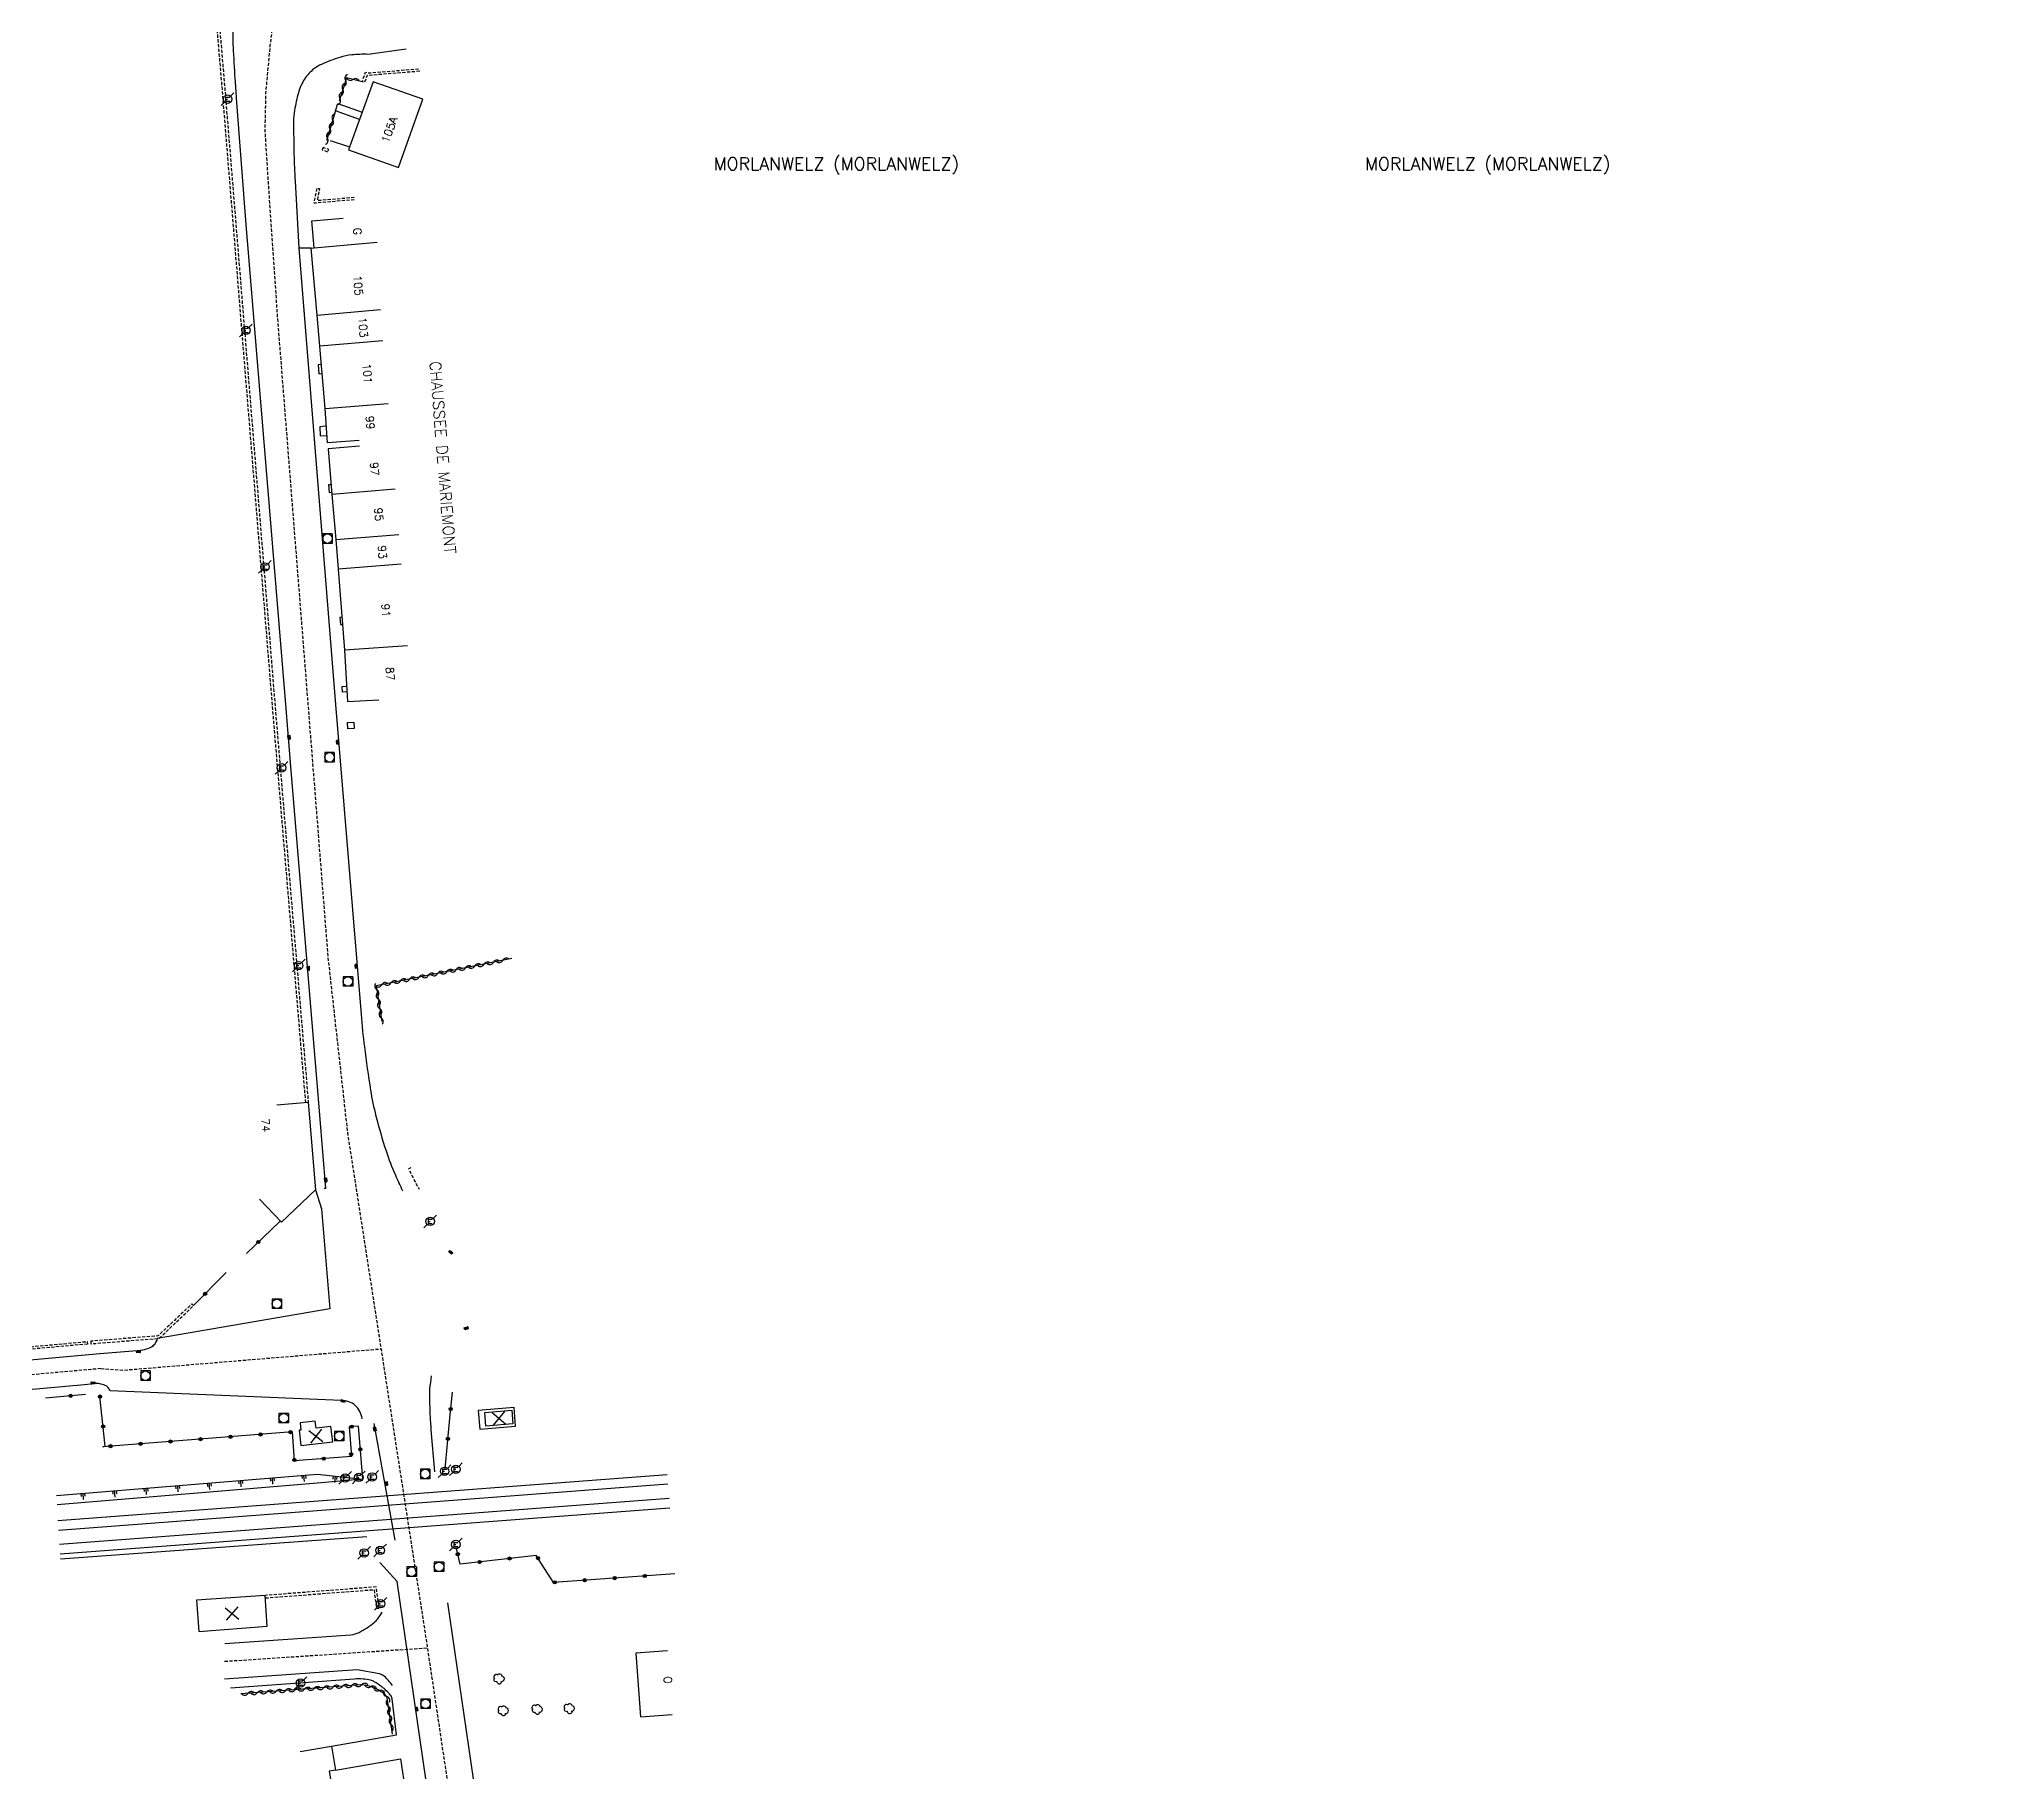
# Model space of a CAD drawing. Header units: millimetres. Extents: x 140000 to 140992, y 128000 to 129000.
# Drawn here: x 140318.3 to 140626.9, y 128000 to 128274.8 of the extents above; entities that cross this region are included whole.
import ezdxf
from ezdxf.enums import TextEntityAlignment as Align

# ---------------------------------------------------------------- set-up
doc = ezdxf.new("R2010")
doc.units = ezdxf.units.MM
doc.linetypes.add('DASHED', pattern=[0.75, 0.5, -0.25])
doc.layers.get('0').update_dxf_attribs({"linetype": 'CONTINUOUS'})
for name, color, linetype in [('W0001', 6, 'DASHED'), ('W0008', 7, 'CONTINUOUS'), ('W0100', 7, 'CONTINUOUS'), ('W0112', 1, 'DASHED'), ('W0211', 2, 'CONTINUOUS'), ('W0300', 7, 'CONTINUOUS'), ('W0310', 3, 'CONTINUOUS'), ('W0322', 7, 'CONTINUOUS'), ('W0400', 7, 'CONTINUOUS'), ('W0420', 7, 'CONTINUOUS'), ('W0471', 7, 'CONTINUOUS'), ('W0700', 7, 'CONTINUOUS'), ('W0980', 7, 'CONTINUOUS'), ('W0989', 7, 'CONTINUOUS'), ('W0991', 7, 'CONTINUOUS'), ('W1102', 7, 'CONTINUOUS')]:
    doc.layers.add(name, color=color, linetype=linetype)
doc.styles.get("Standard").update_dxf_attribs({"font": 'romans.shx', "width": 0.85})

# ---------------------------------------------------------------- blocks, each defined once
blk = doc.blocks.new('T420')
for p, q in [((0.75, 0.75), (-0.75, 0.75)), ((-0.75, 0.75), (-0.75, -0.75)), ((0.75, 0.75), (0.75, -0.75)), ((0.75, -0.75), (-0.75, -0.75))]:
    blk.add_line(p, q)
blk.add_ellipse((0, 0), major_axis=(-0.53, 0.53), ratio=1, start_param=3.926991, end_param=10.210176)
blk = doc.blocks.new('T471')
for p, q in [((-0.333334, 0.333334), (-0.333334, -0.333334)), ((-0.333334, 0.333334), (0.333334, 0.333334)), ((-0.333334, 0), (0, 0)), ((0.500001, 0.500001), (1.000002, 1.000002)), ((-0.500001, -0.500001), (-1.000002, -1.000002)), ((-0.333334, -0.333334), (0.333334, -0.333334))]:
    blk.add_line(p, q)
blk.add_ellipse((0, 0), major_axis=(0.471405, 0.471405), ratio=1, start_param=5.4977871438, end_param=11.780972451)
blk = doc.blocks.new('T400')
for p, q in [((-0.15, 0.3), (0.15, 0.3)), ((-0.15, -0.25), (-0.15, 0.3)), ((-0.15, 0.15), (0.15, 0.15)), ((-0.15, 0), (0.15, 0)), ((0.15, 0.3), (0.15, -0.25)), ((-0.15, -0.15), (0.15, -0.15)), ((-0.15, -0.25), (-0.15, -0.3)), ((-0.15, -0.3), (0.15, -0.3)), ((0.15, -0.3), (0.15, -0.25))]:
    blk.add_line(p, q)
blk = doc.blocks.new('t112o')
at = {"color": 0, "linetype": 'Continuous'}
for p, q in [((-0.5, 0.5), (0.5, 0.5)), ((-0.5, -0.5), (-0.5, 0.5)), ((0.5, 0.5), (0.5, -0.5)), ((0.5, -0.5), (-0.5, -0.5))]:
    blk.add_line(p, q, dxfattribs=at)
blk = doc.blocks.new('T300')
for p, q in [((-0.8, 0.51), (-0.86, 0.34)), ((-0.86, 0.34), (-0.86, 0.17)), ((-0.86, 0.17), (-0.74, 0.06)), ((-0.69, 0.63), (-0.8, 0.51)), ((-0.8, -0.06), (-0.74, 0.06)), ((-0.74, 0.06), (-0.69, 0.11)), ((-0.57, 0.69), (-0.69, 0.63)), ((-0.46, 0.69), (-0.57, 0.69)), ((-0.29, 0.63), (-0.46, 0.69)), ((-0.29, 0.63), (-0.17, 0.74)), ((-0.23, 0.57), (-0.29, 0.63)), ((-0.17, 0.74), (-0.06, 0.8)), ((-0.06, 0.8), (0.06, 0.8)), ((0.06, 0.8), (0.23, 0.74)), ((0.23, 0.74), (0.34, 0.63)), ((0.34, 0.63), (0.4, 0.51)), ((0.46, 0.46), (0.34, 0.46)), ((0.4, 0.51), (0.4, 0.46)), ((0.57, 0.4), (0.46, 0.46)), ((0.57, 0.4), (0.69, 0.29)), ((0.69, 0.29), (0.74, 0.17)), ((0.74, 0.06), (0.69, -0.17)), ((0.74, 0.17), (0.74, 0.06)), ((-0.8, -0.17), (-0.8, -0.06)), ((-0.8, -0.23), (-0.8, -0.17)), ((-0.74, -0.34), (-0.8, -0.23)), ((-0.69, -0.4), (-0.74, -0.34)), ((-0.51, -0.46), (-0.69, -0.4)), ((-0.4, -0.46), (-0.51, -0.46)), ((-0.4, -0.46), (-0.34, -0.46)), ((-0.34, -0.46), (-0.34, -0.4)), ((-0.34, -0.51), (-0.34, -0.46)), ((-0.29, -0.63), (-0.34, -0.51)), ((-0.17, -0.74), (-0.29, -0.63)), ((-0.06, -0.8), (-0.17, -0.74)), ((0.06, -0.8), (-0.06, -0.8)), ((0.17, -0.74), (0.06, -0.8)), ((0.23, -0.69), (0.17, -0.74)), ((0.29, -0.46), (0.23, -0.46)), ((0.29, -0.63), (0.23, -0.69)), ((0.46, -0.4), (0.29, -0.46)), ((0.34, -0.51), (0.29, -0.63)), ((0.34, -0.51), (0.34, -0.46)), ((0.57, -0.34), (0.46, -0.4)), ((0.63, -0.29), (0.57, -0.34)), ((0.69, -0.17), (0.63, -0.29))]:
    blk.add_line(p, q)
blk = doc.blocks.new('t211o')
at = {"color": 0, "linetype": 'Continuous'}
for p, q in [((-0.29, 0.5), (-0.29, 0)), ((0, 1), (0, 0)), ((0.29, 0.5), (0.29, 0))]:
    blk.add_line(p, q, dxfattribs=at)
blk = doc.blocks.new('t991o')
at = {"color": 0, "linetype": 'Continuous'}
for p, q in [((-1, 1), (1, -1)), ((-1, -1), (1, 1))]:
    blk.add_line(p, q, dxfattribs=at)
blk = doc.blocks.new('t322o')
at = {"color": 0, "linetype": 'Continuous'}
for radius in [0.25, 0.15]:
    blk.add_circle((0, 0), radius, dxfattribs=at)
blk = doc.blocks.new('t310o')
at = {"color": 0, "linetype": 'Continuous'}
for centre, start, end in [((-0.5, 0.38), 216.8699, 323.1304), ((0.5, -0.37), 36.8699, 143.1303)]:
    blk.add_arc(centre, 0.625, start, end, dxfattribs=at)

msp = doc.modelspace()

# ---------------------------------------------------------------- linework, layer by layer
at = {"layer": 'W0001', "flags": 128}
for points in [[(140626.91, 128825.46), (140625.02, 128810.69), (140621.81, 128797.08), (140616.09, 128778.79), (140599.16, 128721.07), (140568.94, 128617.11), (140562.65, 128594.59), (140559.67, 128582.01), (140557.84, 128571.72), (140557.38, 128562), (140557.84, 128552.51), (140559.22, 128542.69), (140562.31, 128526.34), (140564.37, 128513.99), (140565.17, 128505.3), (140565.05, 128498.9), (140564.59, 128491.7), (140563.34, 128484.61), (140560.93, 128477.18), (140557.96, 128469.97), (140554.52, 128464.27), (140550.86, 128458.9), (140547.31, 128453.86), (140543.31, 128449.63), (140538.73, 128445.29), (140531.18, 128438.89), (140380.76, 128317.9), (140371.38, 128309.78), (140365.09, 128303.15), (140360.97, 128297.43), (140357.99, 128290.46), (140355.82, 128282.22), (140354.79, 128273.76), (140354.1, 128266.33), (140353.97, 128260.53), (140354.43, 128253.1), (140355.92, 128231.26), (140363.93, 128129.85), (140367.02, 128102.09), (140379.37, 128022.51), (140382.74, 128000)], [(140328.08, 128064.81), (140331.6, 128064.56), (140372.32, 128067.93)], [(140347.63, 128018.58), (140379.64, 128020.7)]]:
    msp.add_lwpolyline(points, dxfattribs=at)
at = {"layer": 'W0001'}
msp.add_lwpolyline([(140328.08, 128064.81), (140223.83, 128055.53), (140184.07, 128051.86), (140165.3, 128050.19), (140156.27, 128049.69), (140147.25, 128049.69), (140138.73, 128051.02), (140124.3, 128053.7), (140110.76, 128057.53), (140095.56, 128062.71), (140073.68, 128071.39), (140058.71, 128077.97), (140041.67, 128086.99), (140024.3, 128097.17), (140005.76, 128109.02), (140000, 128113.74)], dxfattribs=at)
at = {"layer": 'W0008', "flags": 128}
for points in [[(140348.93, 128275.88, 0.023304), (140348.95, 128273.57, 0.002113), (140349.25, 128268.56, 0.003389), (140349.46, 128265.44), (140351, 128245.49), (140357.27, 128169.06), (140358.09, 128159.21), (140362.12, 128110.65), (140363.54, 128093.28), (140363.34, 128093.25)], [(140376.3, 128273.2), (140370.26, 128272.38, 0.038389), (140367.74, 128272.3, 0.049721), (140365.82, 128271.9, 0.027063), (140362.91, 128270.8, 0.061784), (140361.74, 128270.1, 0.083236), (140360.26, 128268.49, 0.076058), (140359.28, 128266.31, 0.026694), (140358.67, 128263.56, 0.041335), (140358.52, 128261.74, 0.006496), (140358.58, 128256.64, 0.007791), (140358.76, 128252.38), (140359.36, 128241.76), (140365.15, 128169.72), (140369.17, 128120.75, 0.010783), (140369.7, 128115.62, 0.008074), (140370.67, 128108.79, 0.023538), (140371.52, 128104.7, 0.017241), (140373.12, 128099.22, 0.021238), (140374.6, 128095.34, 0.010919), (140375.73, 128092.9, 0.017828)], [(140361.97, 128093.04), (140362.9, 128090.02), (140364.25, 128074.27), (140336.99, 128069.55, -0.083044), (140336.48, 128068.57, -0.131216), (140335.93, 128068.14, -0.023809), (140334.93, 128067.77, -0.055561), (140334.47, 128067.68), (140327.91, 128067.12)], [(140380.85, 128048.49), (140380.27, 128055.15, -0.010727), (140380.11, 128057.54, -0.007721), (140380.02, 128060.86, -0.029171), (140380.05, 128061.59, -0.00701), (140380.3, 128063.64, -0.006489)], [(140366.08, 128059.75), (140329.54, 128061.29, 0.059342), (140329.25, 128061.8, 0.108542), (140329, 128062.02, 0.065536), (140328.09, 128062.37, 0.083891), (140327.33, 128062.43), (140325.47, 128062.25)], [(140347.64, 128021.39), (140367.56, 128022.77, 0.104599), (140368.88, 128023.15, 0.049603), (140371.28, 128024.74, 0.058727), (140371.8, 128025.28, 0.034747), (140372.5, 128026.34)], [(140374.14, 128014.77, 0.058424), (140372.83, 128016.21, 0.135265), (140372.06, 128016.58), (140368.55, 128017.21), (140347.62, 128015.76)], [(140364.48, 128005.16), (140374.76, 128006.99), (140374.09, 128012.63, 0.148089), (140373.82, 128013.24, 0.050564), (140372.43, 128014.56, 0.032245), (140371.25, 128015.36, 0.07406), (140370.68, 128015.6, 0.041368), (140369.48, 128015.78, 0.036263), (140368.1, 128015.78), (140348.56, 128014.35)]]:
    msp.add_lwpolyline(points, format="xyb", dxfattribs=at)
for points in [[(140368.93, 128262.12), (140365.13, 128263.48), (140365.52, 128264.6), (140369.33, 128263.24)], [(140361.27, 128241.78), (140359.36, 128241.76)], [(140362.9, 128223.4), (140362.39, 128223.36), (140362.49, 128221.94), (140363.02, 128221.99)], [(140363.68, 128213.64), (140362.65, 128213.57), (140362.72, 128212.11), (140363.79, 128212.18)], [(140364.45, 128204.41), (140364.02, 128204.38), (140364.14, 128203.19), (140364.55, 128203.23)], [(140366.13, 128183.48), (140365.84, 128183.45), (140365.94, 128182.31), (140366.22, 128182.33)], [(140366.92, 128171.69), (140366.23, 128171.65), (140366.18, 128172.53), (140366.87, 128172.57)], [(140369.33, 128056.9), (140369.28, 128057.2), (140369.21, 128057.49), (140369.11, 128057.77), (140368.99, 128058.05), (140368.84, 128058.3), (140368.66, 128058.55), (140368.47, 128058.77), (140368.25, 128058.98), (140368.01, 128059.17), (140367.76, 128059.33), (140367.5, 128059.47), (140367.22, 128059.58), (140366.93, 128059.66), (140366.64, 128059.72), (140366.34, 128059.75), (140366.04, 128059.75)], [(140371.19, 128056.16), (140374.49, 128037.71)], [(140321.73, 128034.75), (140370.08, 128038.28)], [(140379.38, 128000), (140374.85, 128031.2), (140372.14, 128034.19)], [(140382.82, 128027.83), (140386.89, 128000)], [(140365.14, 128001.38), (140375.41, 128003.17), (140375.89, 128000)]]:
    msp.add_lwpolyline(points, dxfattribs=at)
at = {"layer": 'W0008'}
for points in [[(140327.91, 128067.12), (140279.92, 128062.77), (140228.77, 128058.19), (140178.61, 128053.7), (140162.09, 128052.26), (140152.46, 128052.05), (140143.96, 128052.54), (140134.82, 128053.95), (140129.61, 128054.93), (140123.63, 128056.28), (140112.42, 128059.38), (140104.4, 128061.97), (140098.71, 128063.94), (140086.28, 128068.6), (140076.87, 128072.33), (140067.69, 128076.24), (140056.8, 128081.39), (140046.17, 128087.07), (140037.39, 128092.09), (140023.39, 128100.46), (140012.9, 128107.08), (140001.99, 128114.61), (140000, 128116.29)], [(140325.47, 128062.25), (140277.73, 128057.98), (140227.55, 128053.43), (140176.3, 128048.87), (140162.8, 128047.67), (140155.73, 128047.42), (140148.27, 128047.54), (140140.42, 128048.35), (140131.84, 128049.78), (140125.29, 128051.14), (140115.05, 128053.78), (140105.42, 128056.77), (140098.39, 128059.15), (140085.97, 128063.73), (140076.21, 128067.64), (140067.69, 128071.19), (140059.35, 128074.97), (140046.72, 128081.52), (140038.83, 128085.89), (140033.42, 128089.03), (140021.17, 128096.4), (140010.48, 128103.12), (140001.87, 128108.95), (140000, 128110.45)]]:
    msp.add_lwpolyline(points, dxfattribs=at)
at = {"layer": 'W0008', "flags": 128}
msp.add_lwpolyline([(140393.33, 128058.66), (140387.68, 128058.18), (140387.92, 128055.24), (140393.58, 128055.71)], close=True, dxfattribs=at)
at = {"layer": 'W0100', "flags": 128}
for points in [[(140371.06, 128268.07), (140367.21, 128257.32), (140375.07, 128254.5), (140378.91, 128265.31)], [(140364.69, 128053.25), (140364.42, 128055.66), (140362.08, 128055.38), (140361.93, 128056.52), (140359.54, 128056.24), (140359.54, 128056.24), (140359.67, 128055.11), (140359.4, 128055.08), (140359.68, 128052.67)], [(140388.9, 128055.72), (140388.73, 128057.88), (140392.97, 128058.23), (140393.15, 128056.07)], [(140343.54, 128023.28), (140354.37, 128024.13), (140354.04, 128028.99), (140343.2, 128028.24)]]:
    msp.add_lwpolyline(points, close=True, dxfattribs=at)
for points in [[(140368.85, 128211.39), (140363.86, 128211.05), (140363.49, 128216.45), (140362.66, 128226.3), (140362.25, 128231.19), (140361.27, 128241.78), (140361.75, 128241.83), (140361.38, 128246.07), (140366.36, 128246.51)], [(140368.95, 128210.52), (140363.97, 128210.1), (140364.58, 128202.86), (140365.17, 128195.74), (140365.54, 128191.06), (140366.54, 128178.29), (140367.01, 128170.17), (140372, 128170.46)], [(140355.86, 128106.46), (140360.84, 128106.87), (140361.97, 128093.04), (140361.97, 128093.04), (140361.97, 128093.04), (140356.59, 128087.94), (140353.15, 128091.57)], [(140417.58, 128020.22), (140412.59, 128019.86), (140413.31, 128009.82), (140418.3, 128010.17)], [(140359.56, 128004.31), (140364.48, 128005.16), (140365.14, 128001.38), (140364.16, 128001.23), (140364.37, 128000)]]:
    msp.add_lwpolyline(points, dxfattribs=at)
at = {"layer": 'W0112'}
msp.add_line((140325.97, 128068.68), (140217.67, 128058.88), dxfattribs=at)
at = {"layer": 'W0112', "flags": 128}
for points in [[(140360.44, 128106.83), (140355.43, 128166.52), (140347.4, 128265.19), (140344.62, 128298.1), (140386.76, 128331.67), (140387.01, 128331.35), (140345.04, 128297.92), (140347.8, 128265.22), (140355.83, 128166.55), (140360.84, 128106.87)], [(140378.43, 128269.71), (140370.21, 128269.04), (140370.13, 128269.07), (140369.72, 128267.91), (140369.35, 128268.04), (140369.88, 128269.57), (140370.26, 128269.45), (140378.4, 128270.11)], [(140368.11, 128249.42), (140361.76, 128248.87), (140362.23, 128251.26), (140362.62, 128251.18), (140362.25, 128249.32), (140368.08, 128249.82)], [(140354.07, 128028.59), (140371.21, 128029.9), (140371.62, 128026.89), (140372.02, 128026.95), (140371.56, 128030.32), (140354.04, 128028.99)]]:
    msp.add_lwpolyline(points, dxfattribs=at)
for points in [[(140363.19, 128257.68), (140363.05, 128257.31), (140363.92, 128256.98), (140364.06, 128257.35)], [(140326.47, 128069.13), (140326.5, 128068.73), (140337.29, 128069.59), (140342.72, 128074.75), (140342.45, 128075.04), (140337.12, 128069.98)]]:
    msp.add_lwpolyline(points, close=True, dxfattribs=at)
msp.add_lwpolyline([(140377.05, 128096.54), (140376.68, 128096.38, 0.014775), (140377.86, 128094, 0.023212), (140378.36, 128093.17, 0.020196)], format="xyb", dxfattribs=at)
at = {"layer": 'W0112'}
msp.add_lwpolyline([(140217.63, 128059.28), (140325.93, 128069.08), (140325.97, 128068.68)], dxfattribs=at)
at = {"layer": 'W0211', "flags": 128}
msp.add_lwpolyline([(140321.09, 128044.77), (140362.31, 128048.13), (140365.12, 128047.81), (140369.47, 128047.32), (140361.67, 128046.64), (140321.16, 128043.27)], dxfattribs=at)
at = {"layer": 'W0310', "flags": 128}
for points in [[(140369.35, 128268.04), (140366.86, 128268.69), (140365.69, 128264.99)], [(140365.13, 128263.48), (140363.73, 128258.79)], [(140393.01, 128129.57), (140371.56, 128125.26), (140372.43, 128119.63)]]:
    msp.add_lwpolyline(points, dxfattribs=at)
msp.add_lwpolyline([(140374.16, 128007.09), (140373.28, 128012.79, 0.169933), (140373.05, 128013.21, 0.059382), (140371.97, 128014, 0.056353), (140370.24, 128014.71, 0.089309), (140369.06, 128014.84), (140350.2, 128013.43)], format="xyb", dxfattribs=at)
at = {"layer": 'W0322'}
msp.add_line((140325.67, 128060.72), (140319.36, 128060.15), dxfattribs=at)
at = {"layer": 'W0322', "flags": 128}
for points in [[(140367.22, 128257.77), (140364.36, 128258.71)], [(140356.4, 128088.08), (140351.08, 128083)], [(140347.88, 128080), (140342.72, 128074.75)], [(140369.47, 128047.32), (140368.75, 128055.74), (140367.3, 128055.61), (140367.64, 128050.91), (140358.66, 128050.25), (140358.33, 128054.81), (140328.38, 128052.47), (140328.76, 128052.57), (140327.94, 128060.42)], [(140382.47, 128048.98), (140383.17, 128056.96), (140383.62, 128061.08)], [(140418.71, 128032.4), (140399.59, 128031.03), (140396.83, 128035.3), (140384.8, 128033.9), (140384.21, 128036.62)]]:
    msp.add_lwpolyline(points, dxfattribs=at)
at = {"layer": 'W0700', "flags": 128}
for points in [[(140417.54, 128048.01), (140321.27, 128040.75)], [(140417.65, 128046.53), (140321.39, 128039.26)], [(140417.82, 128044.28), (140321.55, 128037.02)], [(140417.93, 128042.78), (140321.67, 128035.52)]]:
    msp.add_lwpolyline(points, dxfattribs=at)
at = {"layer": 'W1102', "flags": 128}
for points in [[(140361.75, 128241.83), (140371.71, 128242.7)], [(140362.25, 128231.19), (140372.22, 128232.07)], [(140372.62, 128227.13), (140362.66, 128226.3)], [(140363.49, 128216.45), (140373.46, 128217.22)], [(140374.55, 128203.7), (140364.58, 128202.86)], [(140365.17, 128195.74), (140375.13, 128196.54)], [(140375.5, 128191.84), (140365.54, 128191.06)], [(140376.51, 128178.97), (140366.54, 128178.29)]]:
    msp.add_lwpolyline(points, dxfattribs=at)

# ---------------------------------------------------------------- block references
at = {"layer": 'W0112', "rotation": 272.8645820464311}
msp.add_blockref('t112o', (140367.55, 128166.37), dxfattribs=at)
at = {"layer": 'W0211'}
for p, rotation in [((140355.17, 128047.55), 184.6570133277101), ((140360.15, 128047.95), 184.6570133277101), ((140365.12, 128047.81), 173.5913186847499), ((140325.27, 128045.11), 184.6570133277185), ((140330.25, 128045.52), 184.6570133277185), ((140335.23, 128045.92), 184.6570133277101), ((140340.22, 128046.33), 184.6570133277088), ((140345.2, 128046.73), 184.6570133277185), ((140350.18, 128047.14), 184.6570133277185)]:
    msp.add_blockref('t211o', p, dxfattribs=dict(at, rotation=rotation))
at = {"layer": 'W0300'}
for p in [(140391.01, 128015.79), (140391.67, 128010.75), (140397.03, 128010.96), (140402.11, 128011.09)]:
    msp.add_blockref('T300', p, dxfattribs=at)
at = {"layer": 'W0310'}
for p, rotation in [((140365.82, 128265.42), 252.3998961722903), ((140366.28, 128266.85), 252.3998961722903), ((140366.73, 128268.28), 252.3998961722903), ((140367.9, 128268.42), 165.2930060031727), ((140363.85, 128259.17), 253.3888123696836), ((140364.27, 128260.61), 253.3888123696836), ((140364.7, 128262.04), 253.3888123696836), ((140381.25, 128127.21), 191.3653903739225), ((140382.72, 128127.5), 191.3653903739225), ((140384.19, 128127.8), 191.3653903739225), ((140385.66, 128128.09), 191.3653903739225), ((140387.13, 128128.39), 191.3653903739225), ((140388.6, 128128.68), 191.3653903739225), ((140390.07, 128128.98), 191.3653903739225), ((140391.54, 128129.28), 191.3653903739225), ((140371.66, 128124.65), 278.7694201520262), ((140372.43, 128125.43), 191.3653903739225), ((140373.9, 128125.73), 191.3653903739225), ((140375.37, 128126.02), 191.3653903739225), ((140376.84, 128126.32), 191.3653903739225), ((140378.31, 128126.62), 191.3653903739225), ((140379.78, 128126.91), 191.3653903739225), ((140371.89, 128123.16), 278.7694201520262), ((140372.11, 128121.68), 278.7694201520262), ((140372.34, 128120.2), 278.7694201520262), ((140351.28, 128013.51), 184.2680098837968), ((140352.77, 128013.62), 184.2680098837968), ((140354.27, 128013.73), 184.2680098837968), ((140355.76, 128013.84), 184.2680098837968), ((140357.26, 128013.96), 184.2680098837968), ((140358.75, 128014.07), 184.2680098837968), ((140360.25, 128014.18), 184.2680098837968), ((140361.75, 128014.29), 184.2680098837968), ((140363.24, 128014.4), 184.2680098837968), ((140364.74, 128014.51), 184.2680098837968), ((140366.23, 128014.63), 184.2680098837968), ((140367.73, 128014.74), 184.2680098837968), ((140369.23, 128014.85), 181.3945995627701), ((140370.69, 128014.57), 160.5821148893508), ((140372.05, 128013.95), 149.9324871983895), ((140373.21, 128013.01), 116.9259450129379), ((140373.47, 128011.53), 98.78183038381177), ((140373.7, 128010.05), 98.78183038381177), ((140373.93, 128008.57), 98.78183038381177)]:
    msp.add_blockref('t310o', p, dxfattribs=dict(at, rotation=rotation))
at = {"layer": 'W0322'}
for p, rotation in [((140352.96, 128084.8), 223.6401319071746), ((140344.55, 128076.61), 225.5508031164381), ((140323.31, 128060.51), 185.1600317140813), ((140327.94, 128060.39), 95.97677261660273), ((140383.33, 128058.44), 83.88683785830312), ((140328.44, 128055.67), 95.97677261660273), ((140339.08, 128053.3), 184.4685718705167), ((140343.82, 128053.67), 184.4685718705167), ((140348.55, 128054.04), 184.4685718705167), ((140353.29, 128054.41), 184.4685718705167), ((140358.03, 128054.78), 184.4685718705167), ((140367.7, 128055.64), 185.2588680485976), ((140382.89, 128053.71), 84.96011674015806), ((140329.61, 128052.56), 184.4685718705167), ((140334.35, 128052.93), 184.4685718705167), ((140358.65, 128050.37), 94.18802899240109), ((140363.28, 128050.59), 184.1880289924331), ((140367.61, 128051.28), 274.1880289924633), ((140369.07, 128052.06), 94.8974819731485), ((140384.45, 128035.49), 102.1953347380784), ((140392.62, 128034.81), 186.6558867506285), ((140397.11, 128034.88), 122.8584735286173), ((140387.9, 128034.26), 186.6558867506285), ((140409.24, 128031.72), 184.0872698267111), ((140413.98, 128032.06), 184.0872698267111), ((140399.76, 128031.04), 184.0872698267111), ((140404.5, 128031.38), 184.0872698267111)]:
    msp.add_blockref('t322o', p, dxfattribs=dict(at, rotation=rotation))
at = {"layer": 'W0400'}
for p, rotation in [((140357.8, 128164.53), 4.772611183670881), ((140365.49, 128163.73), 184.7554503533059), ((140360.83, 128128.05), 4.722120943649015), ((140368.4, 128128.33), 184.6879880071482), ((140363.58, 128094.61), 4.926008440534647), ((140383.34, 128083.17), 49.89820466306189), ((140385.81, 128071.17), 107.3935768848345), ((140334.03, 128067.49), 94.88623505037464), ((140326.83, 128062.53), 275.4357409155169), ((140366.33, 128059.69), 255.6519966690481), ((140371.34, 128055.25), 189.5490421301419), ((140373.17, 128046.66), 8.360011871487085), ((140377.93, 128011.01), 188.2550106621453)]:
    msp.add_blockref('T400', p, dxfattribs=dict(at, rotation=rotation))
at = {"layer": 'W0420'}
for p in [(140363.87, 128195.9), (140364.2, 128161.36), (140367.1, 128125.95), (140355.88, 128075.04), (140335.12, 128063.68), (140356.96, 128056.98), (140365.72, 128054.14), (140379.3, 128048.17), (140377.16, 128032.73), (140381.48, 128033.51), (140379.36, 128011.85)]:
    msp.add_blockref('T420', p, dxfattribs=at)
at = {"layer": 'W0471'}
for p in [(140348.1, 128265.31), (140350.99, 128228.79), (140354, 128191.43), (140356.61, 128159.69), (140359.33, 128128.46), (140380.09, 128088.06), (140366.66, 128047.53), (140368.82, 128047.63), (140370.93, 128047.69), (140382.37, 128048.59), (140384.15, 128048.9), (140384.15, 128037.03), (140369.66, 128035.69), (140372.19, 128036.1), (140372.27, 128027.67), (140359.62, 128015.15)]:
    msp.add_blockref('T471', p, dxfattribs=at)
at = {"layer": 'W0991'}
for p, rotation in [((140390.94, 128056.97), 274.7340136324896), ((140362.05, 128054.16), 276.5870426540394), ((140348.79, 128026.13), 274.4698922896756)]:
    msp.add_blockref('t991o', p, dxfattribs=dict(at, rotation=rotation))

# ---------------------------------------------------------------- texts
at = {"layer": 'W0980'}
for p in [(140444.23, 128254.97), (140547.1, 128254.97)]:
    msp.add_text('MORLANWELZ (MORLANWELZ)', height=2, dxfattribs=at).set_placement(p, align=Align.MIDDLE)
at = {"layer": 'W0989'}
msp.add_text('CHAUSSEE DE MARIEMONT', height=1.75, rotation=274.516, dxfattribs=at).set_placement((140382.08, 128208.71), align=Align.MIDDLE)
at = {"layer": 'W0991'}
for s, rotation, p in [('105A', 70.3213, (140373.65, 128260.48)), ('G', 274.5292, (140368.6, 128244.43)), ('105', 274.5292, (140368.71, 128235.89)), ('103', 274.5292, (140369.5, 128229.27)), ('101', 274.5292, (140370.17, 128221.97)), ('99', 274.5292, (140370.62, 128214.22)), ('97', 274.5292, (140371.3, 128206.91)), ('95', 274.5292, (140371.97, 128199.72)), ('93', 274.5292, (140372.53, 128193.77)), ('91', 274.5292, (140373.1, 128184.56)), ('87', 274.5292, (140373.77, 128174.56)), ('74', 274.664, (140354.11, 128103.25)), ('O', 274.0873, (140417.63, 128015.63))]:
    msp.add_text(s, height=1.25, rotation=rotation, dxfattribs=at).set_placement(p, align=Align.MIDDLE)

doc.saveas('drawing.dxf')
